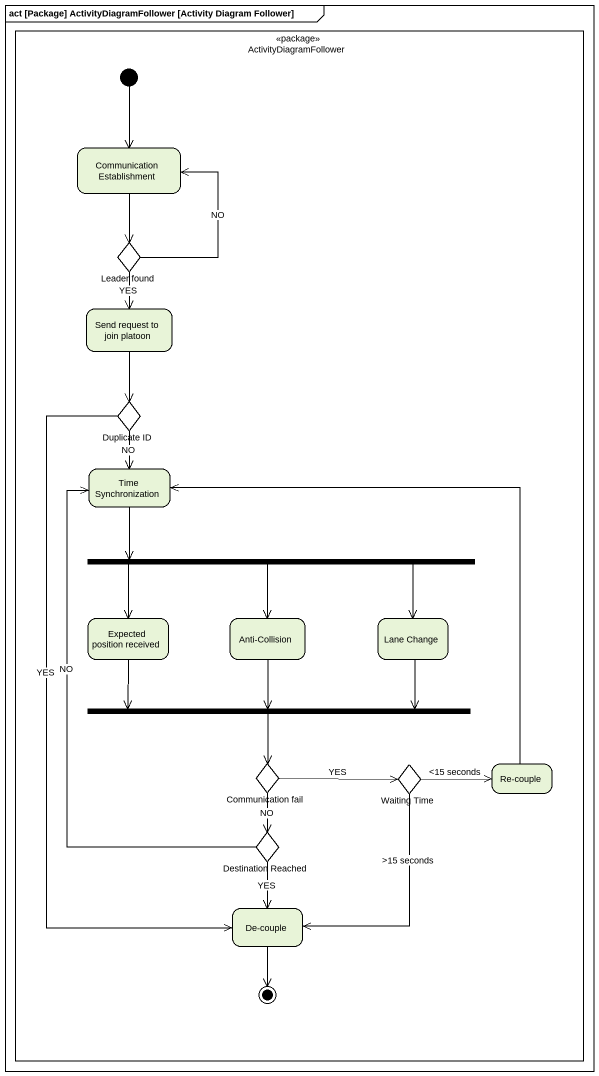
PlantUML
@startuml
mainframe act [Package] ActivityDiagramFollower [Activity Diagram Follower]
hide empty description
state ActivityDiagramFollower <<package>> {
  state "Communication Establishment" as Communication_Establishment
  state "Leader found" as Leader_found <<choice>>
  state "Send request to join platoon" as Send_request_to_join_platoon
  state "Duplicate ID" as Duplicate_ID <<choice>>
  state "Time Synchronization" as Time_Synchronization
  state fork1 <<fork>>
  state "Expected position received" as Expected_position_received
  state "Anti-Collision" as Anti_Collision
  state "Lane Change" as Lane_Change
  state fork2 <<join>>
  state "Communication fail" as Communication_fail <<choice>>
  state "Waiting Time" as Waiting_Time <<choice>>
  state "Re-couple" as Re_couple
  state "Destination Reached" as Destination_Reached <<choice>>
  state "De-couple" as De_couple
  [*] --> Communication_Establishment
  De_couple --> [*]
}
Communication_Establishment --> Leader_found
Leader_found -up-> Communication_Establishment : NO
Leader_found --> Send_request_to_join_platoon : YES
Send_request_to_join_platoon --> Duplicate_ID
Duplicate_ID --> Time_Synchronization : NO
Duplicate_ID --> De_couple : YES
Time_Synchronization -right-> fork1
fork1 -left-> Expected_position_received
fork1 --> Anti_Collision
fork1 -right-> Lane_Change
Expected_position_received -right-> fork2
Anti_Collision --> fork2
Lane_Change -left-> fork2
fork2 --> Communication_fail
Communication_fail -right-> Waiting_Time : YES
Communication_fail --> Destination_Reached : NO
Waiting_Time -right-> Re_couple : <15 seconds
Waiting_Time --> De_couple : >15 seconds
Re_couple -up-> Time_Synchronization
Destination_Reached -up-> Time_Synchronization : NO
Destination_Reached --> De_couple : YES
@enduml
